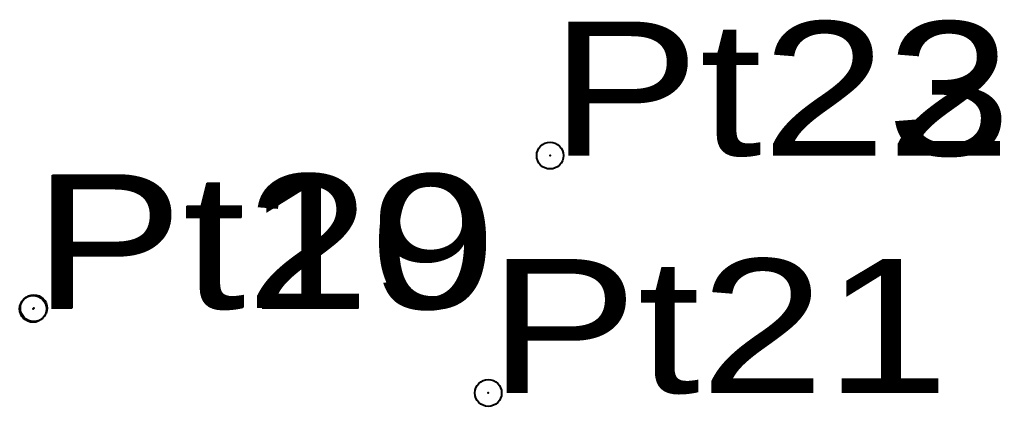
# Model space of a CAD drawing. Header units: metres. Extents: x 550302 to 552210, y 1838192 to 1839541.
# Drawn here: x 550302.08 to 550315.26, y 1838192.48 to 1838197.68 of the extents above; entities that cross this region are included whole.
import ezdxf

# ---------------------------------------------------------------- set-up
doc = ezdxf.new("R2010")
doc.units = ezdxf.units.M
doc.header["$LTSCALE"] = 0.72
doc.header["$PDMODE"] = 32
doc.header["$PDSIZE"] = 0.36
doc.layers.add('12', color=7, linetype='Continuous')
doc.layers.add('7', color=7, linetype='Continuous')

msp = doc.modelspace()

# ---------------------------------------------------------------- linework, layer by layer
at = {"layer": '7'}
for p in [(550309.2, 1838195.85), (550302.26, 1838193.79), (550302.27, 1838193.8), (550308.37, 1838192.66)]:
    msp.add_point(p, dxfattribs=at)

# ---------------------------------------------------------------- texts
at = {"layer": '12', "width": 1.25}
for s, p in [('Pt22', (550309.2, 1838195.85)), ('Pt23', (550309.2, 1838195.85)), ('Pt22', (550309.2, 1838195.85)), ('Pt23', (550309.2, 1838195.85)), ('Pt19', (550302.26, 1838193.79)), ('Pt19', (550302.26, 1838193.79)), ('Pt20', (550302.27, 1838193.8)), ('Pt20', (550302.27, 1838193.8)), ('Pt21', (550308.37, 1838192.66)), ('Pt21', (550308.37, 1838192.66))]:
    msp.add_text(s, height=1.8, dxfattribs=at).set_placement(p)

doc.saveas('drawing.dxf')
